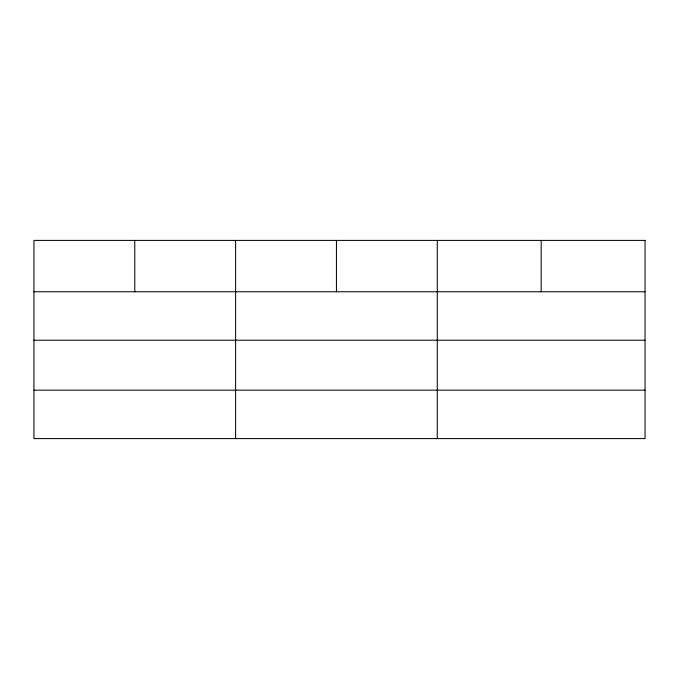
<?xml version="1.0" encoding="UTF-8"?>
<svg xmlns="http://www.w3.org/2000/svg" width="679" height="679" viewBox="0 0 679 679"><rect width="100%" height="100%" fill="white"/><g stroke="black" fill="none" stroke-linecap="round" stroke-linejoin="round"><path stroke-width="1.02" d="M33.95 291.758L645.05 291.758M33.95 340.213L645.05 340.213M33.95 390.145L645.05 390.145M541.163 240.4L541.163 291.758M437.276 240.4L437.276 438.6M336.445 240.4L336.445 291.758M235.613 240.4L235.613 438.6M134.782 240.4L134.782 291.758M645.05 240.4L33.95 240.4L33.95 438.6L645.05 438.6L645.05 240.4"/></g></svg>
